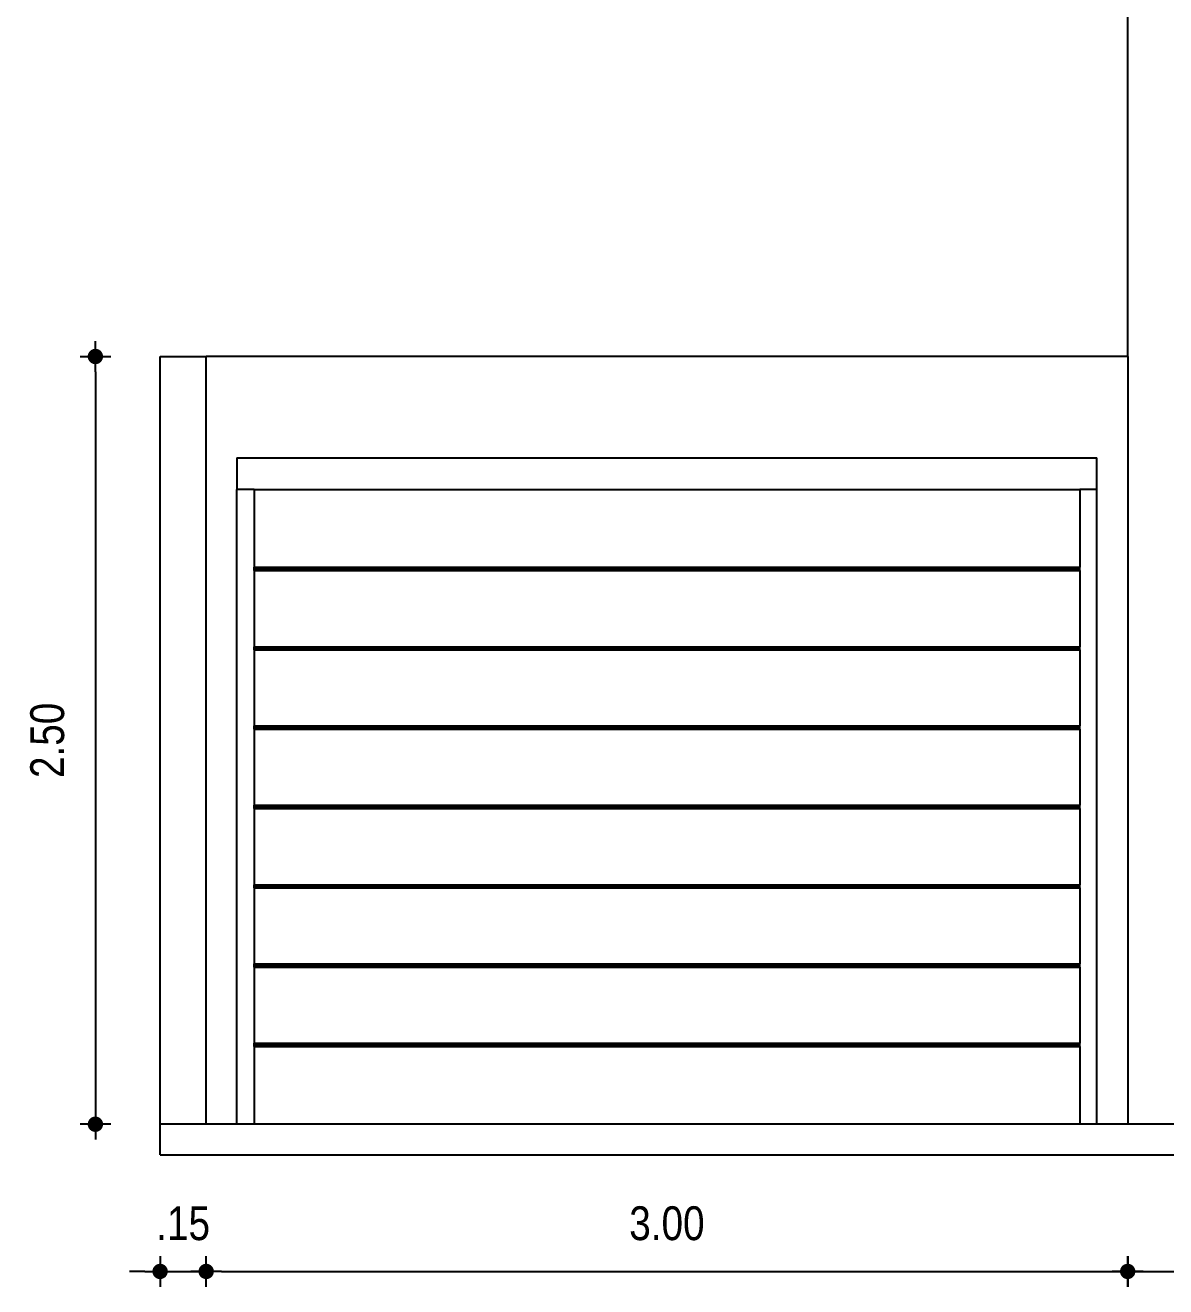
# Model space of a CAD drawing. Header units: millimetres. Extents: x 3212 to 6878, y 1640 to 3386.
# Drawn here: x 3318.473 to 3322.186, y 1664.135 to 1668.243 of the extents above; entities that cross this region are included whole.
import ezdxf

# ---------------------------------------------------------------- set-up
doc = ezdxf.new("R2010")
doc.units = ezdxf.units.MM
doc.header["$LTSCALE"] = 0.8
for name, color, linetype in [('A-PEN-B', 5, 'Continuous'), ('A-PEN-Y', 2, 'Continuous'), ('COTA', 2, 'Continuous')]:
    doc.layers.add(name, color=color, linetype=linetype)
doc.layers.add('COTAS', color=53, linetype='Continuous', lineweight=9)
doc.styles.add('F2', font='ARIALN.TTF')
doc.dimstyles.new('ARQUITETURA', dxfattribs={"dimtxt": 0.11, "dimasz": 0.05, "dimexe": 0.1, "dimexo": 0, "dimgap": 0.1, "dimtad": 1, "dimzin": 5, "dimdsep": 46, "dimtxsty": 'F2', "dimblk": 'COTA', "dimcen": 0, "dimse1": 1, "dimse2": 1, "dimadec": 0, "dimazin": 0, "dimtfac": 2, "dimtix": 1, "dimtmove": 2, "dimatfit": 3, "dimldrblk": 'COTA', "dimfxl": 0, "dimtolj": 1, "dimtzin": 5, "dimarcsym": 0})

# ---------------------------------------------------------------- blocks, each defined once
blk = doc.blocks.new('COTA')
at = {"layer": 'COTA'}
for p, q in [((0, 1), (0, -1)), ((-1, 0), (1, 0))]:
    blk.add_line(p, q, dxfattribs=at)
at = {"layer": 'COTA', "const_width": 0.5}
blk.add_lwpolyline([(-0.25, 0, 1), (0.25, 0, 1)], format="xyb", close=True, dxfattribs=at)
blk = doc.blocks.new('*D208')
at = {"layer": 'COTAS', "color": 0, "lineweight": -2, "transparency": 16777216}
blk.add_line((3318.7013, 1667.1146), (3318.7013, 1664.7146), dxfattribs=at)
at = {"layer": 'Defpoints', "color": 0, "transparency": 16777216}
for p in [(3318.912, 1667.1646), (3318.7013, 1664.6646), (3318.912, 1664.6646)]:
    blk.add_point(p, dxfattribs=at)
at = {"layer": 'COTAS', "color": 0, "lineweight": -2, "transparency": 16777216, "xscale": 0.05, "yscale": 0.05, "zscale": 0.05}
for p, rotation in [((3318.7013, 1667.1646), 90), ((3318.7013, 1664.6646), 270)]:
    blk.add_blockref('COTA', p, dxfattribs=dict(at, rotation=rotation))
at = {"layer": 'COTAS', "color": 0, "transparency": 16777216, "insert": (3318.5451, 1665.9146), "char_height": 0.11, "attachment_point": 5, "rotation": 90, "style": 'F2'}
blk.add_mtext('\\A1;2.50', dxfattribs=at)
blk = doc.blocks.new('*D209')
at = {"layer": 'COTAS', "color": 0, "lineweight": -2, "transparency": 16777216}
for p, q in [((3318.862, 1664.1853), (3318.812, 1664.1853)), ((3318.912, 1664.1853), (3319.062, 1664.1853)), ((3319.112, 1664.1853), (3319.162, 1664.1853))]:
    blk.add_line(p, q, dxfattribs=at)
at = {"layer": 'Defpoints', "color": 0, "transparency": 16777216}
for p in [(3318.912, 1664.6646), (3319.062, 1664.6646), (3319.062, 1664.1853)]:
    blk.add_point(p, dxfattribs=at)
at = {"layer": 'COTAS', "color": 0, "lineweight": -2, "transparency": 16777216, "xscale": 0.05, "yscale": 0.05, "zscale": 0.05}
blk.add_blockref('COTA', (3318.912, 1664.1853), dxfattribs=at)
at = {"layer": 'COTAS', "color": 0, "lineweight": -2, "transparency": 16777216, "xscale": 0.05, "yscale": 0.05, "zscale": 0.05, "rotation": 180}
blk.add_blockref('COTA', (3319.062, 1664.1853), dxfattribs=at)
at = {"layer": 'COTAS', "color": 0, "transparency": 16777216, "insert": (3318.987, 1664.3415), "char_height": 0.11, "attachment_point": 5, "style": 'F2'}
blk.add_mtext('\\A1;.15', dxfattribs=at)
blk = doc.blocks.new('*D210')
at = {"layer": 'COTAS', "color": 0, "lineweight": -2, "transparency": 16777216}
blk.add_line((3319.112, 1664.1853), (3322.012, 1664.1853), dxfattribs=at)
at = {"layer": 'Defpoints', "color": 0, "transparency": 16777216}
for p in [(3322.062, 1666.9698), (3319.062, 1664.6646), (3322.062, 1664.1853)]:
    blk.add_point(p, dxfattribs=at)
at = {"layer": 'COTAS', "color": 0, "lineweight": -2, "transparency": 16777216, "xscale": 0.05, "yscale": 0.05, "zscale": 0.05, "rotation": 180}
blk.add_blockref('COTA', (3319.062, 1664.1853), dxfattribs=at)
at = {"layer": 'COTAS', "color": 0, "lineweight": -2, "transparency": 16777216, "xscale": 0.05, "yscale": 0.05, "zscale": 0.05}
blk.add_blockref('COTA', (3322.062, 1664.1853), dxfattribs=at)
at = {"layer": 'COTAS', "color": 0, "transparency": 16777216, "insert": (3320.562, 1664.3415), "char_height": 0.11, "attachment_point": 5, "style": 'F2'}
blk.add_mtext('\\A1;3.00', dxfattribs=at)
blk = doc.blocks.new('*D211')
at = {"layer": 'COTAS', "color": 0, "lineweight": -2, "transparency": 16777216}
blk.add_line((3322.112, 1664.1853), (3323.012, 1664.1853), dxfattribs=at)
at = {"layer": 'Defpoints', "color": 0, "transparency": 16777216}
for p in [(3322.062, 1666.9698), (3323.062, 1665.7146), (3323.062, 1664.1853)]:
    blk.add_point(p, dxfattribs=at)
at = {"layer": 'COTAS', "color": 0, "lineweight": -2, "transparency": 16777216, "xscale": 0.05, "yscale": 0.05, "zscale": 0.05, "rotation": 180}
blk.add_blockref('COTA', (3322.062, 1664.1853), dxfattribs=at)
at = {"layer": 'COTAS', "color": 0, "lineweight": -2, "transparency": 16777216, "xscale": 0.05, "yscale": 0.05, "zscale": 0.05}
blk.add_blockref('COTA', (3323.062, 1664.1853), dxfattribs=at)
at = {"layer": 'COTAS', "color": 0, "transparency": 16777216, "insert": (3322.562, 1664.3415), "char_height": 0.11, "attachment_point": 5, "style": 'F2'}
blk.add_mtext('\\A1;1.00', dxfattribs=at)

msp = doc.modelspace()

# ---------------------------------------------------------------- linework, layer by layer
msp.add_line((3322.062, 1667.1646), (3319.062, 1667.1646))
at = {"layer": 'A-PEN-B'}
for p, q in [((3318.912, 1667.1646), (3319.062, 1667.1646)), ((3318.912, 1664.6646), (3318.912, 1667.1646)), ((3319.062, 1664.6646), (3319.062, 1667.1646)), ((3318.912, 1664.5646), (3318.912, 1664.6646)), ((3319.062, 1664.6646), (3318.912, 1664.6646)), ((3319.162, 1664.6646), (3319.062, 1664.6646)), ((3323.062, 1664.6646), (3322.062, 1664.6646)), ((3318.912, 1664.5646), (3330.912, 1664.5646))]:
    msp.add_line(p, q, dxfattribs=at)
at = {"layer": 'A-PEN-Y'}
for p, q in [((3322.062, 1667.1646), (3322.062, 1671.7646)), ((3322.062, 1667.1646), (3322.062, 1664.6646)), ((3319.162, 1666.8346), (3321.962, 1666.8346)), ((3319.162, 1666.8346), (3319.162, 1666.7312)), ((3321.962, 1666.7312), (3321.962, 1666.8346)), ((3319.162, 1664.6646), (3319.162, 1666.7312)), ((3319.218, 1666.7312), (3319.162, 1666.7312)), ((3319.218, 1666.7312), (3321.906, 1666.7312)), ((3319.218, 1666.7312), (3319.218, 1666.4781)), ((3321.906, 1666.7312), (3321.906, 1666.4781)), ((3321.962, 1666.7312), (3321.906, 1666.7312)), ((3321.962, 1664.7646), (3321.962, 1666.7312)), ((3319.218, 1666.4729), (3319.218, 1666.4781)), ((3319.218, 1666.4781), (3321.906, 1666.4781)), ((3319.218, 1666.4677), (3319.218, 1666.4729)), ((3319.218, 1666.4729), (3321.906, 1666.4729)), ((3321.906, 1666.4729), (3321.906, 1666.4781)), ((3321.906, 1666.4677), (3321.906, 1666.4729)), ((3319.218, 1666.4677), (3321.906, 1666.4677)), ((3319.218, 1666.4677), (3319.218, 1666.2197)), ((3321.906, 1666.4677), (3321.906, 1666.2197)), ((3319.218, 1666.2146), (3319.218, 1666.2197)), ((3319.218, 1666.2197), (3321.906, 1666.2197)), ((3319.218, 1666.2094), (3319.218, 1666.2146)), ((3319.218, 1666.2146), (3321.906, 1666.2146)), ((3319.218, 1666.2094), (3321.906, 1666.2094)), ((3319.218, 1666.2094), (3319.218, 1665.9614)), ((3321.906, 1666.2146), (3321.906, 1666.2197)), ((3321.906, 1666.2094), (3321.906, 1666.2146)), ((3321.906, 1666.2094), (3321.906, 1665.9614)), ((3319.218, 1665.9562), (3319.218, 1665.9614)), ((3319.218, 1665.9614), (3321.906, 1665.9614)), ((3319.218, 1665.9511), (3319.218, 1665.9562)), ((3319.218, 1665.9562), (3321.906, 1665.9562)), ((3319.218, 1665.9511), (3321.906, 1665.9511)), ((3319.218, 1665.9511), (3319.218, 1665.7031)), ((3321.906, 1665.9562), (3321.906, 1665.9614)), ((3321.906, 1665.9511), (3321.906, 1665.9562)), ((3321.906, 1665.9511), (3321.906, 1665.7031)), ((3319.218, 1665.6979), (3319.218, 1665.7031)), ((3319.218, 1665.7031), (3321.906, 1665.7031)), ((3319.218, 1665.6979), (3321.906, 1665.6979)), ((3319.218, 1665.6927), (3319.218, 1665.6979)), ((3319.218, 1665.6927), (3321.906, 1665.6927)), ((3319.218, 1665.6927), (3319.218, 1665.4447)), ((3321.906, 1665.6979), (3321.906, 1665.7031)), ((3321.906, 1665.6927), (3321.906, 1665.6979)), ((3321.906, 1665.6927), (3321.906, 1665.4447)), ((3319.218, 1665.4396), (3319.218, 1665.4447)), ((3319.218, 1665.4447), (3321.906, 1665.4447)), ((3321.906, 1665.4396), (3321.906, 1665.4447)), ((3319.218, 1665.4344), (3319.218, 1665.4396)), ((3319.218, 1665.4396), (3321.906, 1665.4396)), ((3319.218, 1665.4344), (3321.906, 1665.4344)), ((3319.218, 1665.4344), (3319.218, 1665.1864)), ((3321.906, 1665.4344), (3321.906, 1665.4396)), ((3321.906, 1665.4344), (3321.906, 1665.1864)), ((3319.218, 1665.1812), (3319.218, 1665.1864)), ((3319.218, 1665.1864), (3321.906, 1665.1864)), ((3319.218, 1665.1761), (3319.218, 1665.1812)), ((3319.218, 1665.1812), (3321.906, 1665.1812)), ((3319.218, 1665.1761), (3321.906, 1665.1761)), ((3319.218, 1665.1761), (3319.218, 1664.9281)), ((3321.906, 1665.1812), (3321.906, 1665.1864)), ((3321.906, 1665.1761), (3321.906, 1665.1812)), ((3321.906, 1665.1761), (3321.906, 1664.9281)), ((3319.218, 1664.9229), (3319.218, 1664.9281)), ((3319.218, 1664.9281), (3321.906, 1664.9281)), ((3319.218, 1664.9177), (3319.218, 1664.9229)), ((3319.218, 1664.9229), (3321.906, 1664.9229)), ((3319.218, 1664.9177), (3321.906, 1664.9177)), ((3319.218, 1664.9177), (3319.218, 1664.6646)), ((3321.906, 1664.9229), (3321.906, 1664.9281)), ((3321.906, 1664.9177), (3321.906, 1664.9229)), ((3321.906, 1664.9177), (3321.906, 1664.6646)), ((3321.962, 1664.6646), (3321.962, 1664.7646)), ((3319.218, 1664.6646), (3319.162, 1664.6646)), ((3321.906, 1664.6646), (3319.218, 1664.6646)), ((3321.962, 1664.6646), (3321.906, 1664.6646)), ((3322.062, 1664.6646), (3321.962, 1664.6646))]:
    msp.add_line(p, q, dxfattribs=at)

# ---------------------------------------------------------------- dimensions: what is measured, and where the dimension line sits
at = {"layer": 'COTAS'}
dim = msp.add_linear_dim(base=(3318.7013, 1664.6646), p1=(3318.912, 1667.1646), p2=(3318.912, 1664.6646), angle=90, dimstyle='ARQUITETURA', dxfattribs=at)
dim.commit()
dim.dimension.update_dxf_attribs({"geometry": '*D208', "text_midpoint": (3318.5451, 1665.9146)})
for base, p1, p2, picture, middle in [((3322.062, 1664.1853), (3319.062, 1664.6646), (3322.062, 1666.9698), '*D210', (3320.562, 1664.3415)), ((3323.062, 1664.1853), (3322.062, 1666.9698), (3323.062, 1665.7146), '*D211', (3322.562, 1664.3415)), ((3319.062, 1664.1853), (3318.912, 1664.6646), (3319.062, 1664.6646), '*D209', (3318.987, 1664.3415))]:
    dim = msp.add_linear_dim(base=base, p1=p1, p2=p2, dimstyle='ARQUITETURA', dxfattribs=at)
    dim.commit()
    dim.dimension.update_dxf_attribs({"geometry": picture, "text_midpoint": middle})

doc.saveas('drawing.dxf')
